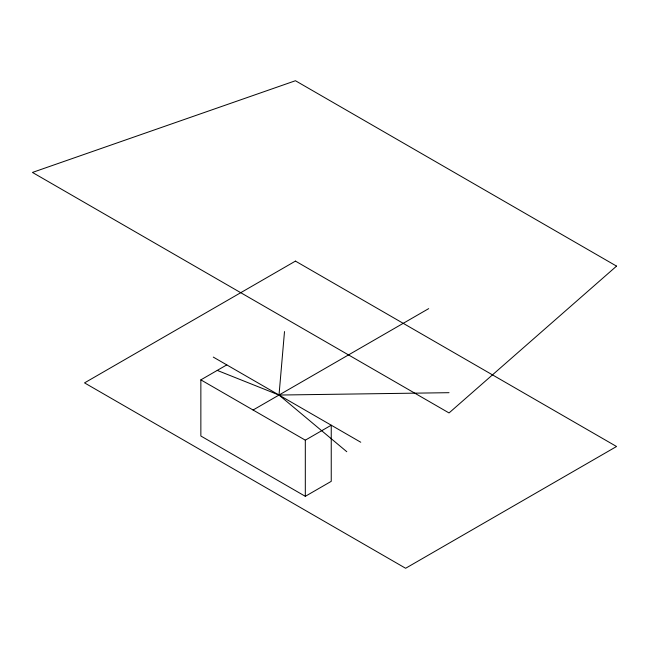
<?xml version="1.0" encoding="UTF-8"?>
<svg xmlns="http://www.w3.org/2000/svg" width="649" height="649" viewBox="0 0 649 649"><rect width="100%" height="100%" fill="white"/><g stroke="black" fill="none" stroke-linecap="round" stroke-linejoin="round"><path stroke-width="0.97" d="M284.505 331.574L279.013 395.046L346.793 451.712M200.857 379.86L305.314 440.168L331.241 425.2L331.241 481.339L305.314 496.315L200.857 436.006L200.857 379.86L226.785 364.892M253.086 410.014L428.697 308.624M449.027 392.686L279.013 395.046L217.245 370.401M213.286 357.096L360.763 442.245M305.314 440.168L305.314 496.315M616.55 266.114L449.035 412.951L32.45 172.439L295.449 80.727L616.55 266.114M295.449 261.109L84.524 382.886L405.625 568.273L616.55 446.504L295.449 261.109"/></g></svg>
